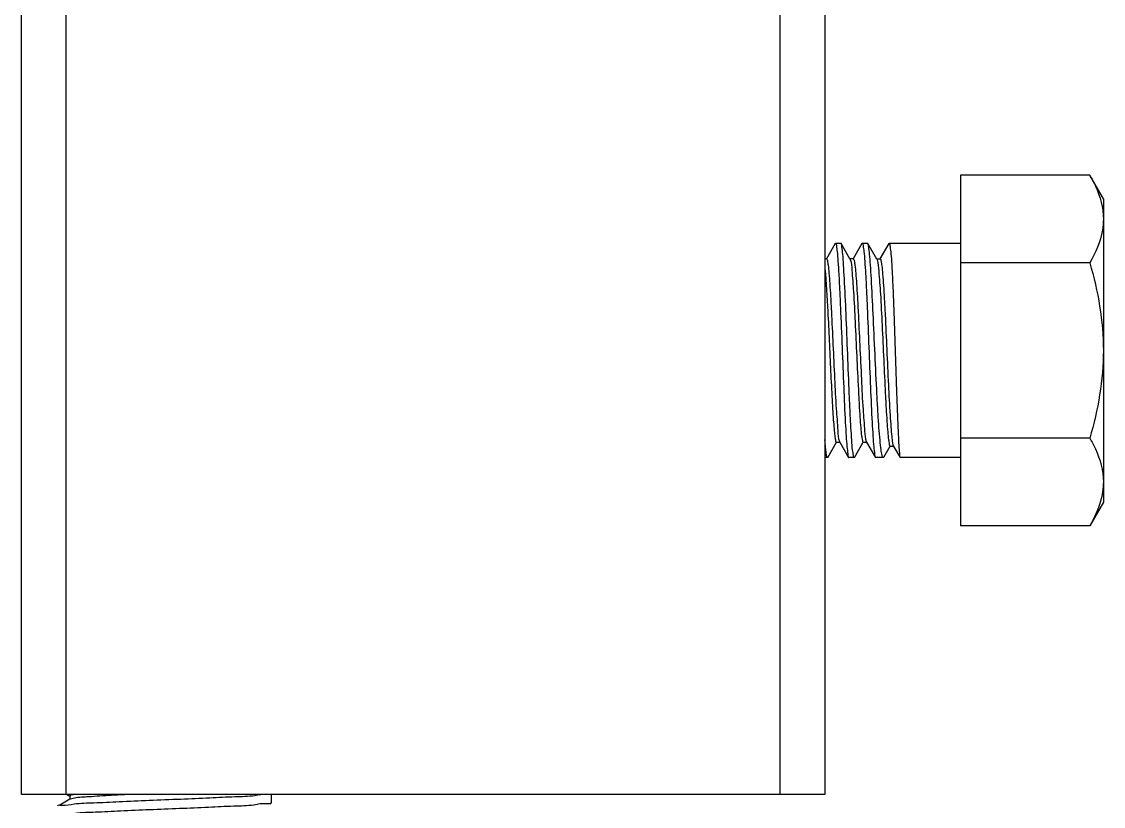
# Model space of a CAD drawing. Extents: x 69728788 to 150676229, y 20327566 to 43663798.
# Drawn here: x 75456329.4 to 75456605.2, y 20763678 to 20763878.1 of the extents above; entities that cross this region are included whole.
import ezdxf

# ---------------------------------------------------------------- set-up
doc = ezdxf.new("R2010")
doc.units = 0
doc.header["$LTSCALE"] = 1000
doc.header["$MEASUREMENT"] = 0
doc.layers.get('0').update_dxf_attribs({"linetype": 'CONTINUOUS'})
doc.layers.add('02___PRT_ALL_AXES', color=7, linetype='CONTINUOUS')
doc.layers.add('03___PRT_ALL_CURVES', color=7, linetype='CONTINUOUS')

msp = doc.modelspace()

# ---------------------------------------------------------------- linework, layer by layer
at = {"color": 0, "linetype": 'Continuous'}
for p, q in [((75456329.45, 20763680.99), (75456329.45, 20764955.34)), ((75456340.82, 20763680.99), (75456340.82, 20764955.34)), ((75456522.87, 20763680.99), (75456522.87, 20764955.34)), ((75456534.25, 20764955.34), (75456534.25, 20763680.99)), ((75456568.81, 20763838.94), (75456568.81, 20763749.56)), ((75456536.86, 20763821.5), (75456534.63, 20763817.64)), ((75456536.86, 20763821.5), (75456536.94, 20763821.57)), ((75456538.31, 20763821.57), (75456536.94, 20763821.57)), ((75456538.38, 20763821.5), (75456538.31, 20763821.57)), ((75456540.63, 20763817.62), (75456538.38, 20763821.5)), ((75456543.69, 20763821.5), (75456541.46, 20763817.64)), ((75456543.69, 20763821.5), (75456543.77, 20763821.57)), ((75456545.14, 20763821.57), (75456543.77, 20763821.57)), ((75456545.21, 20763821.5), (75456545.14, 20763821.57)), ((75456547.5, 20763817.55), (75456545.21, 20763821.5)), ((75456550.52, 20763821.5), (75456548.29, 20763817.64)), ((75456548.32, 20763817.62), (75456550.6, 20763821.57)), ((75456550.52, 20763821.5), (75456550.6, 20763821.57)), ((75456568.81, 20763821.57), (75456550.6, 20763821.57)), ((75456534.66, 20763817.62), (75456534.25, 20763817.62)), ((75456540.67, 20763817.55), (75456540.63, 20763817.62)), ((75456541.49, 20763817.62), (75456540.63, 20763817.62)), ((75456540.67, 20763817.55), (75456540.71, 20763817.45)), ((75456547.46, 20763817.62), (75456548.32, 20763817.62)), ((75456547.5, 20763817.55), (75456547.57, 20763817.39)), ((75456534.96, 20763766.99), (75456537.2, 20763770.85)), ((75456537.17, 20763770.87), (75456538.03, 20763770.87)), ((75456537.94, 20763771.07), (75456537.99, 20763770.95)), ((75456537.99, 20763770.95), (75456538.03, 20763770.87)), ((75456538.03, 20763770.87), (75456540.28, 20763766.99)), ((75456541.79, 20763766.99), (75456544.03, 20763770.85)), ((75456544, 20763770.87), (75456544.86, 20763770.87)), ((75456544.78, 20763771.03), (75456544.82, 20763770.95)), ((75456544.82, 20763770.95), (75456544.86, 20763770.87)), ((75456544.86, 20763770.87), (75456547.11, 20763766.99)), ((75456549.26, 20763767.05), (75456550.89, 20763769.85)), ((75456550.86, 20763769.87), (75456551.73, 20763769.87)), ((75456551.68, 20763769.94), (75456553.41, 20763766.95)), ((75456534.89, 20763766.93), (75456534.25, 20763766.93)), ((75456534.96, 20763766.99), (75456534.89, 20763766.93)), ((75456540.28, 20763766.99), (75456540.35, 20763766.93)), ((75456541.72, 20763766.93), (75456540.35, 20763766.93)), ((75456541.79, 20763766.99), (75456541.72, 20763766.93)), ((75456547.11, 20763766.99), (75456547.18, 20763766.93)), ((75456549.12, 20763766.93), (75456547.18, 20763766.93)), ((75456549.26, 20763767.05), (75456549.12, 20763766.93)), ((75456553.41, 20763766.95), (75456553.44, 20763766.93)), ((75456568.81, 20763766.93), (75456553.44, 20763766.93)), ((75456534.25, 20763680.99), (75456329.45, 20763680.99)), ((75456340.86, 20763681.06), (75456341.77, 20763680.53)), ((75456341.77, 20763679.79), (75456339.19, 20763678.29)), ((75456341.7, 20763680.62), (75456341.7, 20763679.71)), ((75456341.89, 20763679.81), (75456341.79, 20763679.77)), ((75456342.89, 20763680.05), (75456341.89, 20763679.81)), ((75456393.1, 20763678.95), (75456393.16, 20763679.02))]:
    msp.add_line(p, q, dxfattribs=at)
for points, knots in [([(75456536.94, 20763821.57), (75456536.94, 20763821.57), (75456536.94, 20763821.57), (75456536.95, 20763821.57), (75456536.95, 20763821.57)], [0, 0, 0, 0, 0.495642, 1, 1, 1, 1]), ([(75456536.95, 20763821.57), (75456537.14, 20763821.51), (75456537.16, 20763820.56), (75456537.45, 20763819.26), (75456537.58, 20763816.72), (75456537.81, 20763813.52), (75456538, 20763809.56), (75456538.29, 20763803.33), (75456538.62, 20763795), (75456539.01, 20763785.24), (75456539.33, 20763777.68), (75456539.64, 20763772.65), (75456539.81, 20763769.95), (75456540.04, 20763768.18), (75456540.13, 20763767.25), (75456540.28, 20763766.99)], [0, 0, 0, 0, 0.010807, 0.039039, 0.08401, 0.144142, 0.217265, 0.300718, 0.486187, 0.673761, 0.836333, 0.900675, 0.950462, 0.983919, 1, 1, 1, 1]), ([(75456541.72, 20763766.93), (75456541.54, 20763766.93), (75456541.5, 20763767.94), (75456541.22, 20763769.11), (75456541.08, 20763771.67), (75456540.86, 20763774.82), (75456540.66, 20763778.78), (75456540.38, 20763785.01), (75456540.05, 20763793.35), (75456539.66, 20763803.15), (75456539.33, 20763810.75), (75456539.02, 20763815.81), (75456538.85, 20763818.53), (75456538.62, 20763820.31), (75456538.53, 20763821.25), (75456538.38, 20763821.5)], [0, 0, 0, 0, 0.009937, 0.037394, 0.081764, 0.141482, 0.214378, 0.297782, 0.483611, 0.671943, 0.835376, 0.900095, 0.95018, 0.983836, 1, 1, 1, 1]), ([(75456543.77, 20763821.57), (75456543.77, 20763821.57), (75456543.77, 20763821.57), (75456543.78, 20763821.57), (75456543.78, 20763821.57)], [0, 0, 0, 0, 0.495657, 1, 1, 1, 1]), ([(75456543.78, 20763821.57), (75456543.97, 20763821.51), (75456543.99, 20763820.56), (75456544.28, 20763819.26), (75456544.41, 20763816.72), (75456544.64, 20763813.52), (75456544.83, 20763809.56), (75456545.12, 20763803.33), (75456545.45, 20763795), (75456545.84, 20763785.24), (75456546.16, 20763777.68), (75456546.47, 20763772.65), (75456546.64, 20763769.95), (75456546.87, 20763768.18), (75456546.96, 20763767.25), (75456547.11, 20763766.99)], [0, 0, 0, 0, 0.010805, 0.039035, 0.084006, 0.144137, 0.217258, 0.300707, 0.486178, 0.673755, 0.836333, 0.900676, 0.950463, 0.983919, 1, 1, 1, 1]), ([(75456549.12, 20763766.93), (75456548.93, 20763766.93), (75456548.76, 20763767.89), (75456548.5, 20763769.12), (75456548.26, 20763771.65), (75456548, 20763774.82), (75456547.75, 20763778.77), (75456547.41, 20763785), (75456547.02, 20763793.34), (75456546.57, 20763803.14), (75456546.2, 20763810.74), (75456545.88, 20763815.8), (75456545.69, 20763818.52), (75456545.45, 20763820.3), (75456545.36, 20763821.25), (75456545.21, 20763821.5)], [0, 0, 0, 0, 0.010502, 0.038099, 0.08249, 0.142166, 0.214982, 0.298287, 0.483891, 0.672026, 0.835341, 0.900033, 0.950117, 0.983795, 1, 1, 1, 1]), ([(75456550.6, 20763821.57), (75456550.6, 20763821.57), (75456550.6, 20763821.57), (75456550.61, 20763821.57), (75456550.61, 20763821.57)], [0, 0, 0, 0, 0.495641, 1, 1, 1, 1]), ([(75456550.61, 20763821.57), (75456550.8, 20763821.51), (75456550.81, 20763820.54), (75456551.11, 20763819.23), (75456551.23, 20763816.64), (75456551.44, 20763813.4), (75456551.62, 20763809.38), (75456551.87, 20763803.08), (75456552.16, 20763794.68), (75456552.48, 20763784.88), (75456552.73, 20763777.32), (75456552.97, 20763772.34), (75456553.07, 20763769.71), (75456553.28, 20763768.04), (75456553.29, 20763767.17), (75456553.41, 20763766.95)], [0, 0, 0, 0, 0.010957, 0.039614, 0.085254, 0.146244, 0.220349, 0.304833, 0.492159, 0.680724, 0.842834, 0.906272, 0.954681, 0.986284, 1, 1, 1, 1]), ([(75456534.66, 20763817.62), (75456534.82, 20763817.62), (75456534.91, 20763816.81), (75456535.13, 20763815.82), (75456535.3, 20763813.73), (75456535.5, 20763811.12), (75456535.7, 20763807.85), (75456535.98, 20763802.68), (75456536.3, 20763795.69), (75456536.7, 20763787.42), (75456537.02, 20763780.08), (75456537.5, 20763774.78), (75456537.62, 20763771.94), (75456537.94, 20763771.07)], [0, 0, 0, 0, 0.009861, 0.036418, 0.079269, 0.13699, 0.207575, 0.28855, 0.470002, 0.656005, 0.820572, 0.94075, 1, 1, 1, 1]), ([(75456540.71, 20763817.45), (75456541.04, 20763816.6), (75456541.15, 20763813.78), (75456541.64, 20763808.51), (75456541.95, 20763801.17), (75456542.36, 20763792.89), (75456542.68, 20763785.89), (75456542.96, 20763780.69), (75456543.15, 20763777.41), (75456543.36, 20763774.79), (75456543.52, 20763772.68), (75456543.75, 20763771.69), (75456543.84, 20763770.87), (75456544, 20763770.87)], [0, 0, 0, 0, 0.058061, 0.17756, 0.341977, 0.528262, 0.710254, 0.791529, 0.862402, 0.920373, 0.963418, 0.990098, 1, 1, 1, 1]), ([(75456541.49, 20763817.62), (75456541.65, 20763817.62), (75456541.74, 20763816.8), (75456541.97, 20763815.81), (75456542.13, 20763813.69), (75456542.34, 20763811.06), (75456542.53, 20763807.76), (75456542.81, 20763802.55), (75456543.14, 20763795.53), (75456543.54, 20763787.24), (75456543.85, 20763779.9), (75456544.35, 20763774.66), (75456544.45, 20763771.85), (75456544.78, 20763771.03)], [0, 0, 0, 0, 0.009936, 0.036715, 0.079918, 0.138092, 0.209199, 0.290719, 0.473148, 0.659662, 0.823957, 0.942903, 1, 1, 1, 1]), ([(75456547.57, 20763817.39), (75456547.87, 20763816.46), (75456548.02, 20763813.49), (75456548.49, 20763807.97), (75456548.83, 20763800.41), (75456549.23, 20763791.95), (75456549.55, 20763784.86), (75456549.83, 20763779.63), (75456550.03, 20763776.35), (75456550.23, 20763773.74), (75456550.39, 20763771.65), (75456550.62, 20763770.67), (75456550.71, 20763769.87), (75456550.86, 20763769.87)], [0, 0, 0, 0, 0.061527, 0.184105, 0.350401, 0.536806, 0.717122, 0.79706, 0.866437, 0.922927, 0.964691, 0.990471, 1, 1, 1, 1]), ([(75456548.32, 20763817.62), (75456548.49, 20763817.62), (75456548.57, 20763816.75), (75456548.82, 20763815.7), (75456548.98, 20763813.45), (75456549.2, 20763810.67), (75456549.4, 20763807.19), (75456549.69, 20763801.73), (75456550.02, 20763794.44), (75456550.41, 20763785.91), (75456550.75, 20763779.31), (75456551.05, 20763774.92), (75456551.22, 20763772.56), (75456551.44, 20763771), (75456551.55, 20763770.17), (75456551.68, 20763769.94)], [0, 0, 0, 0, 0.010274, 0.038063, 0.082846, 0.143014, 0.216332, 0.300061, 0.486006, 0.673588, 0.835722, 0.899843, 0.949562, 0.983245, 1, 1, 1, 1]), ([(75456534.25, 20763815.19), (75456534.63, 20763811.53), (75456534.92, 20763805.36), (75456535.36, 20763796.6), (75456535.7, 20763789.11), (75456535.99, 20763783.07), (75456536.24, 20763778.75), (75456536.42, 20763776.09), (75456536.6, 20763773.98), (75456536.76, 20763772.31), (75456536.93, 20763771.5), (75456537.04, 20763770.87), (75456537.17, 20763770.87)], [0, 0, 0, 0, 0.247646, 0.416756, 0.591971, 0.753843, 0.82405, 0.884422, 0.933288, 0.969311, 0.991574, 1, 1, 1, 1]), ([(75456534.89, 20763766.93), (75456534.78, 20763766.93), (75456534.69, 20763767.5), (75456534.53, 20763768.22), (75456534.39, 20763769.73), (75456534.3, 20763770.84), (75456534.25, 20763771.49)], [0, 0, 0, 0, 0.071979, 0.263441, 0.574766, 1, 1, 1, 1])]:
    msp.add_open_spline(points, degree=3, knots=knots, dxfattribs=at)
for points, start_tangent, end_tangent in [([(75456342.89, 20763680.96), (75456341.71, 20763680.61)], (-0.983144, -0.182832), (-0.443944, -0.896054)), ([(75456388.9, 20763680.68), (75456383.87, 20763680.37), (75456377.45, 20763680.07), (75456370.01, 20763679.76), (75456361.95, 20763679.44), (75456354.31, 20763679.12), (75456347.85, 20763678.81), (75456342.84, 20763678.5)], (-0.989075, -0.147412), (-0.989121, -0.147102)), ([(75456356.78, 20763681), (75456352.23, 20763680.76), (75456346.53, 20763680.4), (75456342.89, 20763680.05)], (-0.998958, -0.045637), (-0.983144, -0.182832)), ([(75456392.05, 20763680.99), (75456388.9, 20763680.68)], (-0.999464, 0.032734), (-0.989075, -0.147412)), ([(75456342.84, 20763678.5), (75456339.65, 20763678.19), (75456338.56, 20763677.98)], (-0.989121, -0.147102), (-0.307287, -0.951617)), ([(75456343.07, 20763676.24), (75456348.24, 20763676.55), (75456354.67, 20763676.86), (75456362.07, 20763677.17), (75456369.71, 20763677.47), (75456377.11, 20763677.78), (75456383.53, 20763678.08), (75456388.67, 20763678.39)], (0.989285, 0.145996), (0.989281, 0.146022)), ([(75456388.67, 20763678.39), (75456392.03, 20763678.71), (75456393.15, 20763678.93)], (0.989281, 0.146022), (0.294052, 0.955789))]:
    msp.add_spline(points, degree=3, dxfattribs=dict(at, start_tangent=start_tangent, end_tangent=end_tangent))
at = {"layer": '02___PRT_ALL_AXES', "color": 0, "linetype": 'Continuous'}
for p, q in [((75456601.78, 20763838.94), (75456568.81, 20763838.94)), ((75456605.24, 20763832.95), (75456601.78, 20763838.94)), ((75456605.24, 20763832.95), (75456605.24, 20763755.54)), ((75456538.31, 20763821.57), (75456536.94, 20763821.57)), ((75456545.14, 20763821.57), (75456543.77, 20763821.57)), ((75456568.81, 20763821.57), (75456550.6, 20763821.57)), ((75456601.78, 20763816.59), (75456568.81, 20763816.59)), ((75456601.78, 20763771.9), (75456568.81, 20763771.9)), ((75456534.89, 20763766.93), (75456534.25, 20763766.93)), ((75456541.72, 20763766.93), (75456540.35, 20763766.93)), ((75456549.12, 20763766.93), (75456547.18, 20763766.93)), ((75456568.81, 20763766.93), (75456553.44, 20763766.93)), ((75456605.24, 20763755.54), (75456601.78, 20763749.56)), ((75456601.78, 20763749.56), (75456568.81, 20763749.56)), ((75456393.16, 20763679.02), (75456393.16, 20763680.99))]:
    msp.add_line(p, q, dxfattribs=at)
for points, knots in [([(75456601.78, 20763838.94), (75456602.3, 20763838.04), (75456604.13, 20763834.59), (75456605.24, 20763830.65), (75456605.24, 20763827.77)], [0, 0, 0, 0, 0.263017, 1, 1, 1, 1]), ([(75456605.24, 20763827.77), (75456605.24, 20763826.82), (75456604.9, 20763822.88), (75456603.27, 20763819.17), (75456601.78, 20763816.59)], [0, 0, 0, 0, 0.241275, 1, 1, 1, 1]), ([(75456601.78, 20763771.9), (75456602.3, 20763771.01), (75456604.13, 20763767.55), (75456605.24, 20763763.62), (75456605.24, 20763760.73)], [0, 0, 0, 0, 0.263017, 1, 1, 1, 1])]:
    msp.add_open_spline(points, degree=3, knots=knots, dxfattribs=at)
for points in [[(75456601.78, 20763816.59), (75456603.87, 20763809.35), (75456605.24, 20763801.78), (75456605.24, 20763794.25)], [(75456605.24, 20763794.25), (75456605.24, 20763786.71), (75456603.87, 20763779.14), (75456601.78, 20763771.9)], [(75456605.24, 20763760.73), (75456605.24, 20763759.06), (75456604.98, 20763757.38), (75456604.52, 20763755.78)], [(75456604.52, 20763755.78), (75456603.9, 20763753.6), (75456602.91, 20763751.52), (75456601.78, 20763749.56)]]:
    msp.add_open_spline(points, degree=3, dxfattribs=at)
at = {"layer": '03___PRT_ALL_CURVES', "color": 0, "linetype": 'Continuous'}
msp.add_line((75456605.24, 20763832.95), (75456605.24, 20763755.54), dxfattribs=at)

doc.saveas('drawing.dxf')
